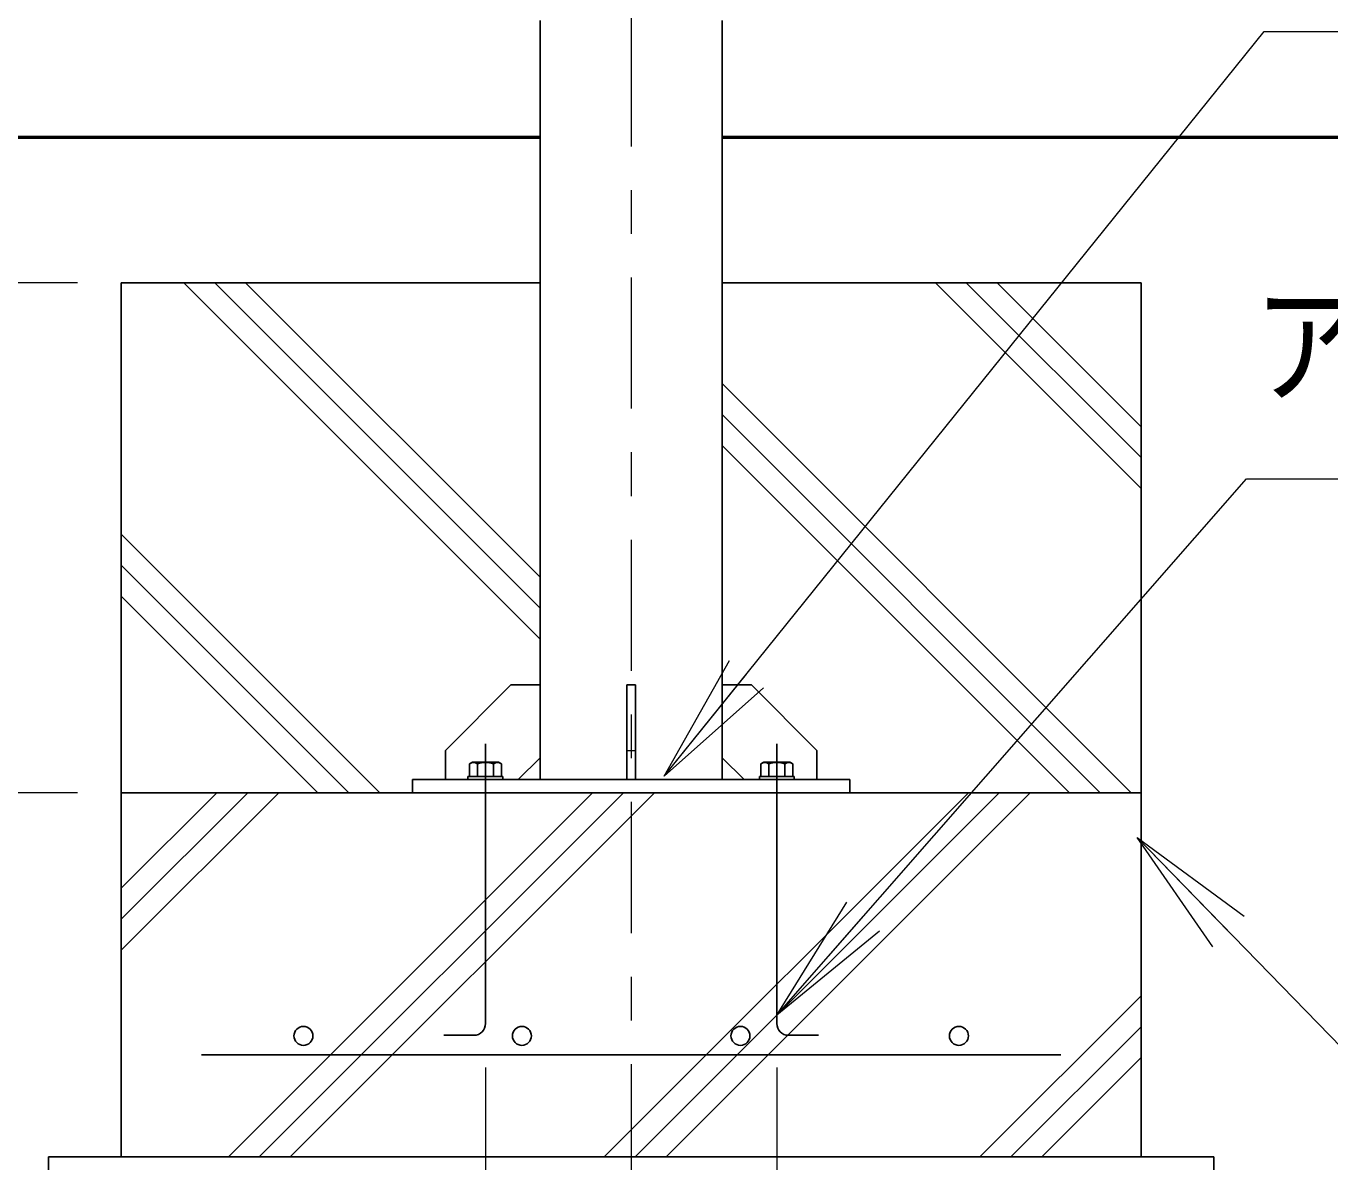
# Model space of a CAD drawing. Units: millimetres on the paper. Extents: x -385 to 280, y 0 to 267.
# Drawn here: x -161.71 to -131.87, y 119.37 to 145.36 of the extents above; entities that cross this region are included whole.
import ezdxf

# ---------------------------------------------------------------- set-up
doc = ezdxf.new("R2010")
doc.units = ezdxf.units.MM
doc.linetypes.add('USER2', pattern=[6, 3, -1, 1, -1])
doc.layers.add('LY_1', color=190, linetype='Continuous', lineweight=25)
doc.styles.add('ＭＳ ゴシック', font='')
doc.styles.get('ＭＳ ゴシック').set_extended_font_data('MS Gothic')

msp = doc.modelspace()

# ---------------------------------------------------------------- linework, layer by layer
at = {"layer": 'LY_1', "color": 7, "linetype": 'USER2', "lineweight": 13}
msp.add_line((-147.861, 235.609), (-147.861, 110.637), dxfattribs=at)
at = {"layer": 'LY_1', "color": 7}
for p, q in [((-149.945, 145.487), (-149.945, 142.82)), ((-145.778, 145.487), (-145.778, 142.82)), ((-149.945, 142.82), (-149.945, 128.12)), ((-145.778, 142.82), (-145.778, 128.12)), ((-159.528, 139.487), (-159.528, 119.487)), ((-159.528, 139.487), (-149.945, 139.487)), ((-136.195, 139.487), (-145.778, 139.487)), ((-136.195, 139.487), (-136.195, 119.487)), ((-152.111, 128.787), (-150.611, 130.287)), ((-150.611, 130.287), (-149.945, 130.287)), ((-147.961, 128.12), (-147.961, 130.287)), ((-147.961, 130.287), (-147.761, 130.287)), ((-147.761, 128.12), (-147.761, 130.287)), ((-145.111, 130.287), (-145.778, 130.287)), ((-143.611, 128.787), (-145.111, 130.287)), ((-151.195, 128.935), (-151.195, 122.536)), ((-144.528, 128.935), (-144.528, 122.536)), ((-152.111, 128.12), (-152.111, 128.787)), ((-149.945, 128.62), (-150.445, 128.12)), ((-145.778, 128.62), (-145.278, 128.12)), ((-143.611, 128.12), (-143.611, 128.787)), ((-151.56, 128.483), (-151.495, 128.52)), ((-151.56, 128.187), (-151.56, 128.483)), ((-150.895, 128.52), (-151.495, 128.52)), ((-151.378, 128.187), (-151.378, 128.483)), ((-151.012, 128.187), (-151.012, 128.483)), ((-150.829, 128.483), (-150.895, 128.52)), ((-150.829, 128.187), (-150.829, 128.483)), ((-144.894, 128.483), (-144.828, 128.52)), ((-144.894, 128.187), (-144.894, 128.483)), ((-144.828, 128.52), (-144.228, 128.52)), ((-144.711, 128.187), (-144.711, 128.483)), ((-144.345, 128.187), (-144.345, 128.483)), ((-144.162, 128.483), (-144.228, 128.52)), ((-144.162, 128.187), (-144.162, 128.483)), ((-152.861, 128.12), (-152.861, 127.82)), ((-152.861, 128.12), (-142.861, 128.12)), ((-151.595, 128.12), (-151.595, 128.187)), ((-151.595, 128.187), (-150.795, 128.187)), ((-151.595, 128.12), (-150.795, 128.12)), ((-151.56, 128.187), (-150.829, 128.187)), ((-150.795, 128.187), (-150.795, 128.12)), ((-144.928, 128.187), (-144.928, 128.12)), ((-144.128, 128.187), (-144.928, 128.187)), ((-144.128, 128.12), (-144.928, 128.12)), ((-144.162, 128.187), (-144.894, 128.187)), ((-144.128, 128.12), (-144.128, 128.187)), ((-142.861, 128.12), (-142.861, 127.82)), ((-159.528, 127.82), (-136.195, 127.82)), ((-152.861, 127.82), (-142.861, 127.82)), ((-152.15, 122.269), (-151.461, 122.269)), ((-143.573, 122.269), (-144.262, 122.269)), ((-157.695, 121.82), (-138.028, 121.82)), ((-161.195, 119.487), (-161.195, 112.82)), ((-161.195, 119.487), (-134.528, 119.487)), ((-134.528, 119.487), (-134.528, 112.82))]:
    msp.add_line(p, q, dxfattribs=at)
at = {"layer": 'LY_1', "color": 7, "lineweight": 50}
for p, q in [((-166.274, 142.82), (-149.945, 142.82)), ((-145.778, 142.82), (-42.186, 142.82))]:
    msp.add_line(p, q, dxfattribs=at)
at = {"layer": 'LY_1', "color": 7, "lineweight": 13}
for p, q in [((-160.528, 139.487), (-172.195, 139.487)), ((-149.945, 131.334), (-158.098, 139.487)), ((-149.945, 132.041), (-157.391, 139.487)), ((-149.945, 132.748), (-156.684, 139.487)), ((-136.195, 134.781), (-140.901, 139.487)), ((-136.195, 135.488), (-140.194, 139.487)), ((-136.195, 136.195), (-139.487, 139.487)), ((-136.419, 127.82), (-145.778, 137.18)), ((-137.126, 127.82), (-145.778, 136.473)), ((-137.833, 127.82), (-145.778, 135.765)), ((-153.616, 127.82), (-159.528, 133.733)), ((-154.323, 127.82), (-159.528, 133.026)), ((-155.03, 127.82), (-159.528, 132.319)), ((-147.104, 128.197), (-145.612, 130.847)), ((-147.104, 128.197), (-145.222, 130.533)), ((-144.833, 130.219), (-147.104, 128.197)), ((-147.961, 128.787), (-147.761, 128.787)), ((-160.528, 127.82), (-172.195, 127.82)), ((-159.528, 125.634), (-157.342, 127.82)), ((-159.528, 124.927), (-156.635, 127.82)), ((-159.528, 124.22), (-155.927, 127.82)), ((-157.077, 119.487), (-148.743, 127.82)), ((-156.37, 119.487), (-148.036, 127.82)), ((-155.662, 119.487), (-147.329, 127.82)), ((-148.478, 119.487), (-140.145, 127.82)), ((-147.771, 119.487), (-139.438, 127.82)), ((-147.064, 119.487), (-138.731, 127.82)), ((-136.285, 126.793), (-134.193, 124.643)), ((-136.285, 126.793), (-133.834, 124.992)), ((-134.551, 124.294), (-136.285, 126.793)), ((-144.528, 122.726), (-142.928, 125.313)), ((-144.528, 122.726), (-142.552, 124.983)), ((-142.176, 124.654), (-144.528, 122.726)), ((-139.88, 119.487), (-136.195, 123.172)), ((-139.173, 119.487), (-136.195, 122.465)), ((-138.466, 119.487), (-136.195, 121.758)), ((-151.195, 121.535), (-151.195, 106.693)), ((-144.528, 121.535), (-144.528, 106.693))]:
    msp.add_line(p, q, dxfattribs=at)
for points in [[(-147.104, 128.197), (-133.375, 145.238), (-87.995, 145.238)], [(-144.528, 122.726), (-133.779, 135.004), (-79.034, 135.004)], [(-136.285, 126.793), (-130.771, 121.127), (-112.698, 121.127)]]:
    msp.add_lwpolyline(points, dxfattribs=at)
at = {"layer": 'LY_1', "color": 7}
for centre in [(-155.361, 122.254), (-150.361, 122.254), (-145.361, 122.254), (-140.361, 122.254)]:
    msp.add_circle(centre, 0.217, dxfattribs=at)
for centre, radius, start, end in [((-151.469, 128.349), 0.162, 55.6159, 124.3841), ((-151.195, 127.906), 0.605, 72.4121, 107.5879), ((-150.92, 128.349), 0.162, 55.6159, 124.3841), ((-144.802, 128.349), 0.162, 55.6159, 124.3841), ((-144.528, 127.906), 0.605, 72.4121, 107.5879), ((-144.254, 128.349), 0.162, 55.6159, 124.3841), ((-151.461, 122.536), 0.267, 270, 0), ((-144.261, 122.536), 0.267, 180, 270)]:
    msp.add_arc(centre, radius, start, end, dxfattribs=at)

# ---------------------------------------------------------------- texts
at = {"layer": 'LY_1', "color": 7, "insert": (-133.621, 138.004), "char_height": 2.199, "attachment_point": 4, "style": 'ＭＳ ゴシック'}
msp.add_mtext('\\T1.64;\\W0.85;アンカ－ボルト\u3000４－Ｍ１２×２００Ｌ', dxfattribs=at)

doc.saveas('drawing.dxf')
